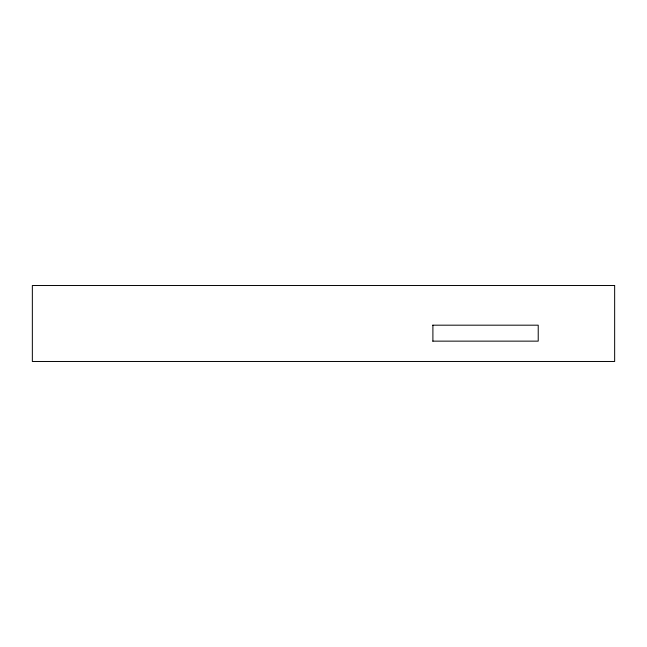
<?xml version="1.0" encoding="UTF-8"?>
<svg xmlns="http://www.w3.org/2000/svg" width="647" height="647" viewBox="0 0 647 647"><rect width="100%" height="100%" fill="white"/><g stroke="black" fill="none" stroke-linecap="round" stroke-linejoin="round"><path stroke-width="0.97" d="M432.738 325.182L538.223 325.182L538.223 341.139L432.738 341.139M432.9 325.182L432.9 341.139M614.65 285.521L32.35 285.521L32.35 361.479L614.65 361.479L614.65 285.521"/></g></svg>
